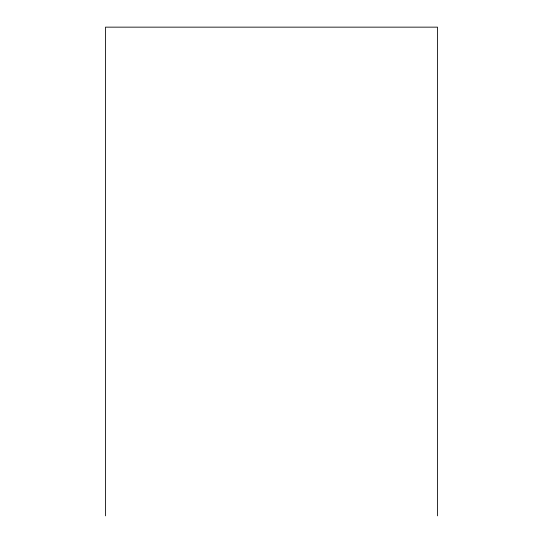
<?xml version="1.0" encoding="UTF-8"?>
<svg xmlns="http://www.w3.org/2000/svg" width="543" height="543" viewBox="0 0 543 543"><rect width="100%" height="100%" fill="white"/><g stroke="black" fill="none" stroke-linecap="round" stroke-linejoin="round"><path stroke-width="0.81" d="M437.509 515.85L437.509 27.15L105.491 27.15L105.491 515.85"/></g></svg>
